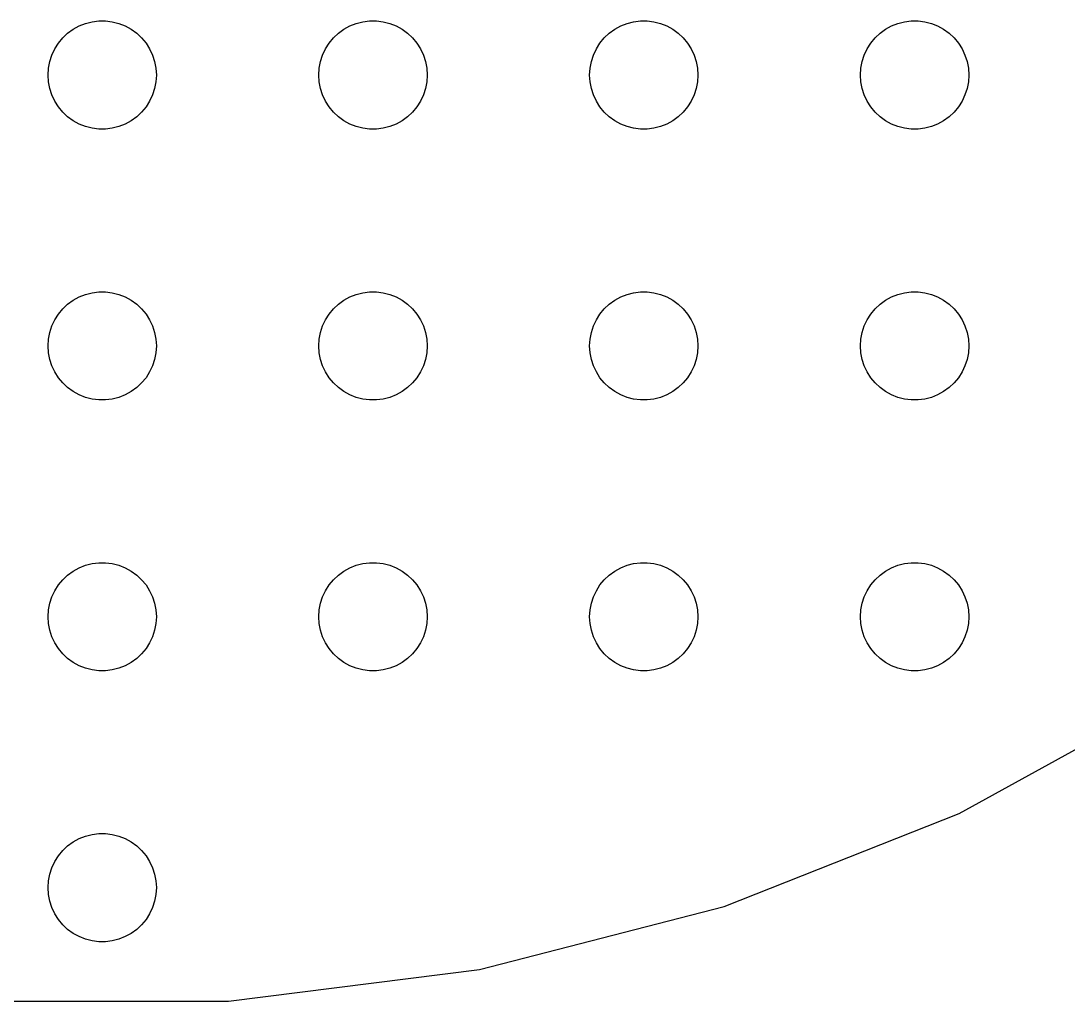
# Model space of a CAD drawing. Header units: metres. Extents: x -112 to 112, y -111 to 111.
# Drawn here: x -4.5 to 53.5, y -111.3 to -57 of the extents above; entities that cross this region are included whole.
import ezdxf

# ---------------------------------------------------------------- set-up
doc = ezdxf.new("R2010")
doc.units = ezdxf.units.M

msp = doc.modelspace()

# ---------------------------------------------------------------- linework, layer by layer
for p, q in [((-1.60747, -57.467), (-1.27733, -57.2855)), ((-1.27733, -57.2855), (-0.927048, -57.1468)), ((-0.927048, -57.1468), (-0.562134, -57.0531)), ((-0.562134, -57.0531), (-0.18837, -57.0059)), ((-0.18837, -57.0059), (0.18837, -57.0059)), ((0.18837, -57.0059), (0.562134, -57.0531)), ((0.562134, -57.0531), (0.927048, -57.1468)), ((0.927048, -57.1468), (1.27733, -57.2855)), ((1.27733, -57.2855), (1.60747, -57.467)), ((13.3925, -57.467), (13.7227, -57.2855)), ((13.7227, -57.2855), (14.0729, -57.1468)), ((14.0729, -57.1468), (14.4379, -57.0531)), ((14.4379, -57.0531), (14.8116, -57.0059)), ((14.8116, -57.0059), (15.1884, -57.0059)), ((15.1884, -57.0059), (15.5621, -57.0531)), ((15.5621, -57.0531), (15.927, -57.1468)), ((15.927, -57.1468), (16.2773, -57.2855)), ((16.2773, -57.2855), (16.6075, -57.467)), ((28.3925, -57.467), (28.7227, -57.2855)), ((28.7227, -57.2855), (29.0729, -57.1468)), ((29.0729, -57.1468), (29.4379, -57.0531)), ((29.4379, -57.0531), (29.8116, -57.0059)), ((29.8116, -57.0059), (30.1884, -57.0059)), ((30.1884, -57.0059), (30.5621, -57.0531)), ((30.5621, -57.0531), (30.927, -57.1468)), ((30.927, -57.1468), (31.2773, -57.2855)), ((31.2773, -57.2855), (31.6075, -57.467)), ((43.3925, -57.467), (43.7227, -57.2855)), ((43.7227, -57.2855), (44.0729, -57.1468)), ((44.0729, -57.1468), (44.4379, -57.0531)), ((44.4379, -57.0531), (44.8116, -57.0059)), ((44.8116, -57.0059), (45.1884, -57.0059)), ((45.1884, -57.0059), (45.5621, -57.0531)), ((45.5621, -57.0531), (45.927, -57.1468)), ((45.927, -57.1468), (46.2773, -57.2855)), ((46.2773, -57.2855), (46.6075, -57.467)), ((-2.42705, -58.2366), (-2.1869, -57.9464)), ((-2.1869, -57.9464), (-1.91226, -57.6885)), ((-1.91226, -57.6885), (-1.60747, -57.467)), ((1.60747, -57.467), (1.91226, -57.6885)), ((1.91226, -57.6885), (2.1869, -57.9464)), ((2.1869, -57.9464), (2.42705, -58.2366)), ((12.5729, -58.2366), (12.8131, -57.9464)), ((12.8131, -57.9464), (13.0877, -57.6885)), ((13.0877, -57.6885), (13.3925, -57.467)), ((16.6075, -57.467), (16.9123, -57.6885)), ((16.9123, -57.6885), (17.1869, -57.9464)), ((17.1869, -57.9464), (17.427, -58.2366)), ((27.5729, -58.2366), (27.8131, -57.9464)), ((27.8131, -57.9464), (28.0877, -57.6885)), ((28.0877, -57.6885), (28.3925, -57.467)), ((31.6075, -57.467), (31.9123, -57.6885)), ((31.9123, -57.6885), (32.1869, -57.9464)), ((32.1869, -57.9464), (32.427, -58.2366)), ((42.5729, -58.2366), (42.8131, -57.9464)), ((42.8131, -57.9464), (43.0877, -57.6885)), ((43.0877, -57.6885), (43.3925, -57.467)), ((46.6075, -57.467), (46.9123, -57.6885)), ((46.9123, -57.6885), (47.1869, -57.9464)), ((47.1869, -57.9464), (47.427, -58.2366)), ((-2.78932, -58.8956), (-2.62891, -58.5547)), ((-2.62891, -58.5547), (-2.42705, -58.2366)), ((2.42705, -58.2366), (2.62891, -58.5547)), ((2.62891, -58.5547), (2.78932, -58.8956)), ((12.2107, -58.8956), (12.3711, -58.5547)), ((12.3711, -58.5547), (12.5729, -58.2366)), ((17.427, -58.2366), (17.6289, -58.5547)), ((17.6289, -58.5547), (17.7893, -58.8956)), ((27.2107, -58.8956), (27.3711, -58.5547)), ((27.3711, -58.5547), (27.5729, -58.2366)), ((32.427, -58.2366), (32.6289, -58.5547)), ((32.6289, -58.5547), (32.7893, -58.8956)), ((42.2107, -58.8956), (42.3711, -58.5547)), ((42.3711, -58.5547), (42.5729, -58.2366)), ((47.427, -58.2366), (47.6289, -58.5547)), ((47.6289, -58.5547), (47.7893, -58.8956)), ((-2.90575, -59.2539), (-2.78932, -58.8956)), ((2.78932, -58.8956), (2.90575, -59.2539)), ((12.0942, -59.2539), (12.2107, -58.8956)), ((17.7893, -58.8956), (17.9057, -59.2539)), ((27.0942, -59.2539), (27.2107, -58.8956)), ((32.7893, -58.8956), (32.9057, -59.2539)), ((42.0942, -59.2539), (42.2107, -58.8956)), ((47.7893, -58.8956), (47.9057, -59.2539)), ((-3, -60), (-2.97633, -59.624)), ((-2.97633, -59.624), (-2.90575, -59.2539)), ((2.90575, -59.2539), (2.97633, -59.624)), ((2.97633, -59.624), (3, -60)), ((12, -60), (12.0237, -59.624)), ((12.0237, -59.624), (12.0942, -59.2539)), ((17.9057, -59.2539), (17.9763, -59.624)), ((17.9763, -59.624), (18, -60)), ((27, -60), (27.0237, -59.624)), ((27.0237, -59.624), (27.0942, -59.2539)), ((32.9057, -59.2539), (32.9763, -59.624)), ((32.9763, -59.624), (33, -60)), ((42, -60), (42.0237, -59.624)), ((42.0237, -59.624), (42.0942, -59.2539)), ((47.9057, -59.2539), (47.9763, -59.624)), ((47.9763, -59.624), (48, -60)), ((-2.97633, -60.376), (-3, -60)), ((3, -60), (2.97633, -60.376)), ((12.0237, -60.376), (12, -60)), ((18, -60), (17.9763, -60.376)), ((27.0237, -60.376), (27, -60)), ((33, -60), (32.9763, -60.376)), ((42.0237, -60.376), (42, -60)), ((48, -60), (47.9763, -60.376)), ((-2.90575, -60.7461), (-2.97633, -60.376)), ((-2.78932, -61.1044), (-2.90575, -60.7461)), ((2.90575, -60.7461), (2.78932, -61.1044)), ((2.97633, -60.376), (2.90575, -60.7461)), ((12.0942, -60.7461), (12.0237, -60.376)), ((12.2107, -61.1044), (12.0942, -60.7461)), ((17.9057, -60.7461), (17.7893, -61.1044)), ((17.9763, -60.376), (17.9057, -60.7461)), ((27.0942, -60.7461), (27.0237, -60.376)), ((27.2107, -61.1044), (27.0942, -60.7461)), ((32.9057, -60.7461), (32.7893, -61.1044)), ((32.9763, -60.376), (32.9057, -60.7461)), ((42.0942, -60.7461), (42.0237, -60.376)), ((42.2107, -61.1044), (42.0942, -60.7461)), ((47.9057, -60.7461), (47.7893, -61.1044)), ((47.9763, -60.376), (47.9057, -60.7461)), ((-2.62891, -61.4453), (-2.78932, -61.1044)), ((-2.42705, -61.7634), (-2.62891, -61.4453)), ((2.62891, -61.4453), (2.42705, -61.7634)), ((2.78932, -61.1044), (2.62891, -61.4453)), ((12.3711, -61.4453), (12.2107, -61.1044)), ((12.5729, -61.7634), (12.3711, -61.4453)), ((17.6289, -61.4453), (17.427, -61.7634)), ((17.7893, -61.1044), (17.6289, -61.4453)), ((27.3711, -61.4453), (27.2107, -61.1044)), ((27.5729, -61.7634), (27.3711, -61.4453)), ((32.6289, -61.4453), (32.427, -61.7634)), ((32.7893, -61.1044), (32.6289, -61.4453)), ((42.3711, -61.4453), (42.2107, -61.1044)), ((42.5729, -61.7634), (42.3711, -61.4453)), ((47.6289, -61.4453), (47.427, -61.7634)), ((47.7893, -61.1044), (47.6289, -61.4453)), ((-2.1869, -62.0536), (-2.42705, -61.7634)), ((-1.91226, -62.3115), (-2.1869, -62.0536)), ((2.1869, -62.0536), (1.91226, -62.3115)), ((2.42705, -61.7634), (2.1869, -62.0536)), ((12.8131, -62.0536), (12.5729, -61.7634)), ((13.0877, -62.3115), (12.8131, -62.0536)), ((17.1869, -62.0536), (16.9123, -62.3115)), ((17.427, -61.7634), (17.1869, -62.0536)), ((27.8131, -62.0536), (27.5729, -61.7634)), ((28.0877, -62.3115), (27.8131, -62.0536)), ((32.1869, -62.0536), (31.9123, -62.3115)), ((32.427, -61.7634), (32.1869, -62.0536)), ((42.8131, -62.0536), (42.5729, -61.7634)), ((43.0877, -62.3115), (42.8131, -62.0536)), ((47.1869, -62.0536), (46.9123, -62.3115)), ((47.427, -61.7634), (47.1869, -62.0536)), ((-1.60747, -62.533), (-1.91226, -62.3115)), ((-1.27733, -62.7145), (-1.60747, -62.533)), ((1.60747, -62.533), (1.27733, -62.7145)), ((1.91226, -62.3115), (1.60747, -62.533)), ((13.3925, -62.533), (13.0877, -62.3115)), ((13.7227, -62.7145), (13.3925, -62.533)), ((16.6075, -62.533), (16.2773, -62.7145)), ((16.9123, -62.3115), (16.6075, -62.533)), ((28.3925, -62.533), (28.0877, -62.3115)), ((28.7227, -62.7145), (28.3925, -62.533)), ((31.6075, -62.533), (31.2773, -62.7145)), ((31.9123, -62.3115), (31.6075, -62.533)), ((43.3925, -62.533), (43.0877, -62.3115)), ((43.7227, -62.7145), (43.3925, -62.533)), ((46.6075, -62.533), (46.2773, -62.7145)), ((46.9123, -62.3115), (46.6075, -62.533)), ((-0.927048, -62.8532), (-1.27733, -62.7145)), ((-0.562134, -62.9469), (-0.927048, -62.8532)), ((-0.18837, -62.9941), (-0.562134, -62.9469)), ((0.18837, -62.9941), (-0.18837, -62.9941)), ((0.562134, -62.9469), (0.18837, -62.9941)), ((0.927048, -62.8532), (0.562134, -62.9469)), ((1.27733, -62.7145), (0.927048, -62.8532)), ((14.0729, -62.8532), (13.7227, -62.7145)), ((14.4379, -62.9469), (14.0729, -62.8532)), ((14.8116, -62.9941), (14.4379, -62.9469)), ((15.1884, -62.9941), (14.8116, -62.9941)), ((15.5621, -62.9469), (15.1884, -62.9941)), ((15.927, -62.8532), (15.5621, -62.9469)), ((16.2773, -62.7145), (15.927, -62.8532)), ((29.0729, -62.8532), (28.7227, -62.7145)), ((29.4379, -62.9469), (29.0729, -62.8532)), ((29.8116, -62.9941), (29.4379, -62.9469)), ((30.1884, -62.9941), (29.8116, -62.9941)), ((30.5621, -62.9469), (30.1884, -62.9941)), ((30.927, -62.8532), (30.5621, -62.9469)), ((31.2773, -62.7145), (30.927, -62.8532)), ((44.0729, -62.8532), (43.7227, -62.7145)), ((44.4379, -62.9469), (44.0729, -62.8532)), ((44.8116, -62.9941), (44.4379, -62.9469)), ((45.1884, -62.9941), (44.8116, -62.9941)), ((45.5621, -62.9469), (45.1884, -62.9941)), ((45.927, -62.8532), (45.5621, -62.9469)), ((46.2773, -62.7145), (45.927, -62.8532)), ((-1.91226, -72.6885), (-1.60747, -72.467)), ((-1.60747, -72.467), (-1.27733, -72.2855)), ((-1.27733, -72.2855), (-0.927048, -72.1468)), ((-0.927048, -72.1468), (-0.562134, -72.0531)), ((-0.562134, -72.0531), (-0.18837, -72.0059)), ((-0.18837, -72.0059), (0.18837, -72.0059)), ((0.18837, -72.0059), (0.562134, -72.0531)), ((0.562134, -72.0531), (0.927048, -72.1468)), ((0.927048, -72.1468), (1.27733, -72.2855)), ((1.27733, -72.2855), (1.60747, -72.467)), ((1.60747, -72.467), (1.91226, -72.6885)), ((13.0877, -72.6885), (13.3925, -72.467)), ((13.3925, -72.467), (13.7227, -72.2855)), ((13.7227, -72.2855), (14.0729, -72.1468)), ((14.0729, -72.1468), (14.4379, -72.0531)), ((14.4379, -72.0531), (14.8116, -72.0059)), ((14.8116, -72.0059), (15.1884, -72.0059)), ((15.1884, -72.0059), (15.5621, -72.0531)), ((15.5621, -72.0531), (15.927, -72.1468)), ((15.927, -72.1468), (16.2773, -72.2855)), ((16.2773, -72.2855), (16.6075, -72.467)), ((16.6075, -72.467), (16.9123, -72.6885)), ((28.0877, -72.6885), (28.3925, -72.467)), ((28.3925, -72.467), (28.7227, -72.2855)), ((28.7227, -72.2855), (29.0729, -72.1468)), ((29.0729, -72.1468), (29.4379, -72.0531)), ((29.4379, -72.0531), (29.8116, -72.0059)), ((29.8116, -72.0059), (30.1884, -72.0059)), ((30.1884, -72.0059), (30.5621, -72.0531)), ((30.5621, -72.0531), (30.927, -72.1468)), ((30.927, -72.1468), (31.2773, -72.2855)), ((31.2773, -72.2855), (31.6075, -72.467)), ((31.6075, -72.467), (31.9123, -72.6885)), ((43.0877, -72.6885), (43.3925, -72.467)), ((43.3925, -72.467), (43.7227, -72.2855)), ((43.7227, -72.2855), (44.0729, -72.1468)), ((44.0729, -72.1468), (44.4379, -72.0531)), ((44.4379, -72.0531), (44.8116, -72.0059)), ((44.8116, -72.0059), (45.1884, -72.0059)), ((45.1884, -72.0059), (45.5621, -72.0531)), ((45.5621, -72.0531), (45.927, -72.1468)), ((45.927, -72.1468), (46.2773, -72.2855)), ((46.2773, -72.2855), (46.6075, -72.467)), ((46.6075, -72.467), (46.9123, -72.6885)), ((-2.42705, -73.2366), (-2.1869, -72.9464)), ((-2.1869, -72.9464), (-1.91226, -72.6885)), ((1.91226, -72.6885), (2.1869, -72.9464)), ((2.1869, -72.9464), (2.42705, -73.2366)), ((12.5729, -73.2366), (12.8131, -72.9464)), ((12.8131, -72.9464), (13.0877, -72.6885)), ((16.9123, -72.6885), (17.1869, -72.9464)), ((17.1869, -72.9464), (17.427, -73.2366)), ((27.5729, -73.2366), (27.8131, -72.9464)), ((27.8131, -72.9464), (28.0877, -72.6885)), ((31.9123, -72.6885), (32.1869, -72.9464)), ((32.1869, -72.9464), (32.427, -73.2366)), ((42.5729, -73.2366), (42.8131, -72.9464)), ((42.8131, -72.9464), (43.0877, -72.6885)), ((46.9123, -72.6885), (47.1869, -72.9464)), ((47.1869, -72.9464), (47.427, -73.2366)), ((-2.78932, -73.8956), (-2.62891, -73.5547)), ((-2.62891, -73.5547), (-2.42705, -73.2366)), ((2.42705, -73.2366), (2.62891, -73.5547)), ((2.62891, -73.5547), (2.78932, -73.8956)), ((12.2107, -73.8956), (12.3711, -73.5547)), ((12.3711, -73.5547), (12.5729, -73.2366)), ((17.427, -73.2366), (17.6289, -73.5547)), ((17.6289, -73.5547), (17.7893, -73.8956)), ((27.2107, -73.8956), (27.3711, -73.5547)), ((27.3711, -73.5547), (27.5729, -73.2366)), ((32.427, -73.2366), (32.6289, -73.5547)), ((32.6289, -73.5547), (32.7893, -73.8956)), ((42.2107, -73.8956), (42.3711, -73.5547)), ((42.3711, -73.5547), (42.5729, -73.2366)), ((47.427, -73.2366), (47.6289, -73.5547)), ((47.6289, -73.5547), (47.7893, -73.8956)), ((-2.90575, -74.2539), (-2.78932, -73.8956)), ((2.78932, -73.8956), (2.90575, -74.2539)), ((12.0942, -74.2539), (12.2107, -73.8956)), ((17.7893, -73.8956), (17.9057, -74.2539)), ((27.0942, -74.2539), (27.2107, -73.8956)), ((32.7893, -73.8956), (32.9057, -74.2539)), ((42.0942, -74.2539), (42.2107, -73.8956)), ((47.7893, -73.8956), (47.9057, -74.2539)), ((-3, -75), (-2.97633, -74.624)), ((-2.97633, -74.624), (-2.90575, -74.2539)), ((2.90575, -74.2539), (2.97633, -74.624)), ((2.97633, -74.624), (3, -75)), ((12, -75), (12.0237, -74.624)), ((12.0237, -74.624), (12.0942, -74.2539)), ((17.9057, -74.2539), (17.9763, -74.624)), ((17.9763, -74.624), (18, -75)), ((27, -75), (27.0237, -74.624)), ((27.0237, -74.624), (27.0942, -74.2539)), ((32.9057, -74.2539), (32.9763, -74.624)), ((32.9763, -74.624), (33, -75)), ((42, -75), (42.0237, -74.624)), ((42.0237, -74.624), (42.0942, -74.2539)), ((47.9057, -74.2539), (47.9763, -74.624)), ((47.9763, -74.624), (48, -75)), ((-2.97633, -75.376), (-3, -75)), ((-2.90575, -75.7461), (-2.97633, -75.376)), ((2.97633, -75.376), (2.90575, -75.7461)), ((3, -75), (2.97633, -75.376)), ((12.0237, -75.376), (12, -75)), ((12.0942, -75.7461), (12.0237, -75.376)), ((17.9763, -75.376), (17.9057, -75.7461)), ((18, -75), (17.9763, -75.376)), ((27.0237, -75.376), (27, -75)), ((27.0942, -75.7461), (27.0237, -75.376)), ((32.9763, -75.376), (32.9057, -75.7461)), ((33, -75), (32.9763, -75.376)), ((42.0237, -75.376), (42, -75)), ((42.0942, -75.7461), (42.0237, -75.376)), ((47.9763, -75.376), (47.9057, -75.7461)), ((48, -75), (47.9763, -75.376)), ((-2.78932, -76.1044), (-2.90575, -75.7461)), ((2.90575, -75.7461), (2.78932, -76.1044)), ((12.2107, -76.1044), (12.0942, -75.7461)), ((17.9057, -75.7461), (17.7893, -76.1044)), ((27.2107, -76.1044), (27.0942, -75.7461)), ((32.9057, -75.7461), (32.7893, -76.1044)), ((42.2107, -76.1044), (42.0942, -75.7461)), ((47.9057, -75.7461), (47.7893, -76.1044)), ((-2.62891, -76.4453), (-2.78932, -76.1044)), ((-2.42705, -76.7634), (-2.62891, -76.4453)), ((2.62891, -76.4453), (2.42705, -76.7634)), ((2.78932, -76.1044), (2.62891, -76.4453)), ((12.3711, -76.4453), (12.2107, -76.1044)), ((12.5729, -76.7634), (12.3711, -76.4453)), ((17.6289, -76.4453), (17.427, -76.7634)), ((17.7893, -76.1044), (17.6289, -76.4453)), ((27.3711, -76.4453), (27.2107, -76.1044)), ((27.5729, -76.7634), (27.3711, -76.4453)), ((32.6289, -76.4453), (32.427, -76.7634)), ((32.7893, -76.1044), (32.6289, -76.4453)), ((42.3711, -76.4453), (42.2107, -76.1044)), ((42.5729, -76.7634), (42.3711, -76.4453)), ((47.6289, -76.4453), (47.427, -76.7634)), ((47.7893, -76.1044), (47.6289, -76.4453)), ((-2.1869, -77.0536), (-2.42705, -76.7634)), ((-1.91226, -77.3115), (-2.1869, -77.0536)), ((2.1869, -77.0536), (1.91226, -77.3115)), ((2.42705, -76.7634), (2.1869, -77.0536)), ((12.8131, -77.0536), (12.5729, -76.7634)), ((13.0877, -77.3115), (12.8131, -77.0536)), ((17.1869, -77.0536), (16.9123, -77.3115)), ((17.427, -76.7634), (17.1869, -77.0536)), ((27.8131, -77.0536), (27.5729, -76.7634)), ((28.0877, -77.3115), (27.8131, -77.0536)), ((32.1869, -77.0536), (31.9123, -77.3115)), ((32.427, -76.7634), (32.1869, -77.0536)), ((42.8131, -77.0536), (42.5729, -76.7634)), ((43.0877, -77.3115), (42.8131, -77.0536)), ((47.1869, -77.0536), (46.9123, -77.3115)), ((47.427, -76.7634), (47.1869, -77.0536)), ((-1.60747, -77.533), (-1.91226, -77.3115)), ((-1.27733, -77.7145), (-1.60747, -77.533)), ((-0.927048, -77.8532), (-1.27733, -77.7145)), ((1.27733, -77.7145), (0.927048, -77.8532)), ((1.60747, -77.533), (1.27733, -77.7145)), ((1.91226, -77.3115), (1.60747, -77.533)), ((13.3925, -77.533), (13.0877, -77.3115)), ((13.7227, -77.7145), (13.3925, -77.533)), ((14.0729, -77.8532), (13.7227, -77.7145)), ((16.2773, -77.7145), (15.927, -77.8532)), ((16.6075, -77.533), (16.2773, -77.7145)), ((16.9123, -77.3115), (16.6075, -77.533)), ((28.3925, -77.533), (28.0877, -77.3115)), ((28.7227, -77.7145), (28.3925, -77.533)), ((29.0729, -77.8532), (28.7227, -77.7145)), ((31.2773, -77.7145), (30.927, -77.8532)), ((31.6075, -77.533), (31.2773, -77.7145)), ((31.9123, -77.3115), (31.6075, -77.533)), ((43.3925, -77.533), (43.0877, -77.3115)), ((43.7227, -77.7145), (43.3925, -77.533)), ((44.0729, -77.8532), (43.7227, -77.7145)), ((46.2773, -77.7145), (45.927, -77.8532)), ((46.6075, -77.533), (46.2773, -77.7145)), ((46.9123, -77.3115), (46.6075, -77.533)), ((-0.562134, -77.9469), (-0.927048, -77.8532)), ((-0.18837, -77.9941), (-0.562134, -77.9469)), ((0.18837, -77.9941), (-0.18837, -77.9941)), ((0.562134, -77.9469), (0.18837, -77.9941)), ((0.927048, -77.8532), (0.562134, -77.9469)), ((14.4379, -77.9469), (14.0729, -77.8532)), ((14.8116, -77.9941), (14.4379, -77.9469)), ((15.1884, -77.9941), (14.8116, -77.9941)), ((15.5621, -77.9469), (15.1884, -77.9941)), ((15.927, -77.8532), (15.5621, -77.9469)), ((29.4379, -77.9469), (29.0729, -77.8532)), ((29.8116, -77.9941), (29.4379, -77.9469)), ((30.1884, -77.9941), (29.8116, -77.9941)), ((30.5621, -77.9469), (30.1884, -77.9941)), ((30.927, -77.8532), (30.5621, -77.9469)), ((44.4379, -77.9469), (44.0729, -77.8532)), ((44.8116, -77.9941), (44.4379, -77.9469)), ((45.1884, -77.9941), (44.8116, -77.9941)), ((45.5621, -77.9469), (45.1884, -77.9941)), ((45.927, -77.8532), (45.5621, -77.9469)), ((-1.91226, -87.6885), (-1.60747, -87.467)), ((-1.60747, -87.467), (-1.27733, -87.2855)), ((-1.27733, -87.2855), (-0.927048, -87.1468)), ((-0.927048, -87.1468), (-0.562134, -87.0531)), ((-0.562134, -87.0531), (-0.18837, -87.0059)), ((-0.18837, -87.0059), (0.18837, -87.0059)), ((0.18837, -87.0059), (0.562134, -87.0531)), ((0.562134, -87.0531), (0.927048, -87.1468)), ((0.927048, -87.1468), (1.27733, -87.2855)), ((1.27733, -87.2855), (1.60747, -87.467)), ((1.60747, -87.467), (1.91226, -87.6885)), ((13.0877, -87.6885), (13.3925, -87.467)), ((13.3925, -87.467), (13.7227, -87.2855)), ((13.7227, -87.2855), (14.0729, -87.1468)), ((14.0729, -87.1468), (14.4379, -87.0531)), ((14.4379, -87.0531), (14.8116, -87.0059)), ((14.8116, -87.0059), (15.1884, -87.0059)), ((15.1884, -87.0059), (15.5621, -87.0531)), ((15.5621, -87.0531), (15.927, -87.1468)), ((15.927, -87.1468), (16.2773, -87.2855)), ((16.2773, -87.2855), (16.6075, -87.467)), ((16.6075, -87.467), (16.9123, -87.6885)), ((28.0877, -87.6885), (28.3925, -87.467)), ((28.3925, -87.467), (28.7227, -87.2855)), ((28.7227, -87.2855), (29.0729, -87.1468)), ((29.0729, -87.1468), (29.4379, -87.0531)), ((29.4379, -87.0531), (29.8116, -87.0059)), ((29.8116, -87.0059), (30.1884, -87.0059)), ((30.1884, -87.0059), (30.5621, -87.0531)), ((30.5621, -87.0531), (30.927, -87.1468)), ((30.927, -87.1468), (31.2773, -87.2855)), ((31.2773, -87.2855), (31.6075, -87.467)), ((31.6075, -87.467), (31.9123, -87.6885)), ((43.0877, -87.6885), (43.3925, -87.467)), ((43.3925, -87.467), (43.7227, -87.2855)), ((43.7227, -87.2855), (44.0729, -87.1468)), ((44.0729, -87.1468), (44.4379, -87.0531)), ((44.4379, -87.0531), (44.8116, -87.0059)), ((44.8116, -87.0059), (45.1884, -87.0059)), ((45.1884, -87.0059), (45.5621, -87.0531)), ((45.5621, -87.0531), (45.927, -87.1468)), ((45.927, -87.1468), (46.2773, -87.2855)), ((46.2773, -87.2855), (46.6075, -87.467)), ((46.6075, -87.467), (46.9123, -87.6885)), ((-2.42705, -88.2366), (-2.1869, -87.9464)), ((-2.1869, -87.9464), (-1.91226, -87.6885)), ((1.91226, -87.6885), (2.1869, -87.9464)), ((2.1869, -87.9464), (2.42705, -88.2366)), ((12.5729, -88.2366), (12.8131, -87.9464)), ((12.8131, -87.9464), (13.0877, -87.6885)), ((16.9123, -87.6885), (17.1869, -87.9464)), ((17.1869, -87.9464), (17.427, -88.2366)), ((27.5729, -88.2366), (27.8131, -87.9464)), ((27.8131, -87.9464), (28.0877, -87.6885)), ((31.9123, -87.6885), (32.1869, -87.9464)), ((32.1869, -87.9464), (32.427, -88.2366)), ((42.5729, -88.2366), (42.8131, -87.9464)), ((42.8131, -87.9464), (43.0877, -87.6885)), ((46.9123, -87.6885), (47.1869, -87.9464)), ((47.1869, -87.9464), (47.427, -88.2366)), ((-2.78932, -88.8956), (-2.62891, -88.5547)), ((-2.62891, -88.5547), (-2.42705, -88.2366)), ((2.42705, -88.2366), (2.62891, -88.5547)), ((2.62891, -88.5547), (2.78932, -88.8956)), ((12.2107, -88.8956), (12.3711, -88.5547)), ((12.3711, -88.5547), (12.5729, -88.2366)), ((17.427, -88.2366), (17.6289, -88.5547)), ((17.6289, -88.5547), (17.7893, -88.8956)), ((27.2107, -88.8956), (27.3711, -88.5547)), ((27.3711, -88.5547), (27.5729, -88.2366)), ((32.427, -88.2366), (32.6289, -88.5547)), ((32.6289, -88.5547), (32.7893, -88.8956)), ((42.2107, -88.8956), (42.3711, -88.5547)), ((42.3711, -88.5547), (42.5729, -88.2366)), ((47.427, -88.2366), (47.6289, -88.5547)), ((47.6289, -88.5547), (47.7893, -88.8956)), ((-2.97633, -89.624), (-2.90575, -89.2539)), ((-2.90575, -89.2539), (-2.78932, -88.8956)), ((2.78932, -88.8956), (2.90575, -89.2539)), ((2.90575, -89.2539), (2.97633, -89.624)), ((12.0237, -89.624), (12.0942, -89.2539)), ((12.0942, -89.2539), (12.2107, -88.8956)), ((17.7893, -88.8956), (17.9057, -89.2539)), ((17.9057, -89.2539), (17.9763, -89.624)), ((27.0237, -89.624), (27.0942, -89.2539)), ((27.0942, -89.2539), (27.2107, -88.8956)), ((32.7893, -88.8956), (32.9057, -89.2539)), ((32.9057, -89.2539), (32.9763, -89.624)), ((42.0237, -89.624), (42.0942, -89.2539)), ((42.0942, -89.2539), (42.2107, -88.8956)), ((47.7893, -88.8956), (47.9057, -89.2539)), ((47.9057, -89.2539), (47.9763, -89.624)), ((-3, -90), (-2.97633, -89.624)), ((2.97633, -89.624), (3, -90)), ((12, -90), (12.0237, -89.624)), ((17.9763, -89.624), (18, -90)), ((27, -90), (27.0237, -89.624)), ((32.9763, -89.624), (33, -90)), ((42, -90), (42.0237, -89.624)), ((47.9763, -89.624), (48, -90)), ((-2.97633, -90.376), (-3, -90)), ((-2.90575, -90.7461), (-2.97633, -90.376)), ((2.97633, -90.376), (2.90575, -90.7461)), ((3, -90), (2.97633, -90.376)), ((12.0237, -90.376), (12, -90)), ((12.0942, -90.7461), (12.0237, -90.376)), ((17.9763, -90.376), (17.9057, -90.7461)), ((18, -90), (17.9763, -90.376)), ((27.0237, -90.376), (27, -90)), ((27.0942, -90.7461), (27.0237, -90.376)), ((32.9763, -90.376), (32.9057, -90.7461)), ((33, -90), (32.9763, -90.376)), ((42.0237, -90.376), (42, -90)), ((42.0942, -90.7461), (42.0237, -90.376)), ((47.9763, -90.376), (47.9057, -90.7461)), ((48, -90), (47.9763, -90.376)), ((-2.78932, -91.1044), (-2.90575, -90.7461)), ((2.90575, -90.7461), (2.78932, -91.1044)), ((12.2107, -91.1044), (12.0942, -90.7461)), ((17.9057, -90.7461), (17.7893, -91.1044)), ((27.2107, -91.1044), (27.0942, -90.7461)), ((32.9057, -90.7461), (32.7893, -91.1044)), ((42.2107, -91.1044), (42.0942, -90.7461)), ((47.9057, -90.7461), (47.7893, -91.1044)), ((-2.62891, -91.4453), (-2.78932, -91.1044)), ((-2.42705, -91.7634), (-2.62891, -91.4453)), ((2.62891, -91.4453), (2.42705, -91.7634)), ((2.78932, -91.1044), (2.62891, -91.4453)), ((12.3711, -91.4453), (12.2107, -91.1044)), ((12.5729, -91.7634), (12.3711, -91.4453)), ((17.6289, -91.4453), (17.427, -91.7634)), ((17.7893, -91.1044), (17.6289, -91.4453)), ((27.3711, -91.4453), (27.2107, -91.1044)), ((27.5729, -91.7634), (27.3711, -91.4453)), ((32.6289, -91.4453), (32.427, -91.7634)), ((32.7893, -91.1044), (32.6289, -91.4453)), ((42.3711, -91.4453), (42.2107, -91.1044)), ((42.5729, -91.7634), (42.3711, -91.4453)), ((47.6289, -91.4453), (47.427, -91.7634)), ((47.7893, -91.1044), (47.6289, -91.4453)), ((-2.1869, -92.0536), (-2.42705, -91.7634)), ((-1.91226, -92.3115), (-2.1869, -92.0536)), ((2.1869, -92.0536), (1.91226, -92.3115)), ((2.42705, -91.7634), (2.1869, -92.0536)), ((12.8131, -92.0536), (12.5729, -91.7634)), ((13.0877, -92.3115), (12.8131, -92.0536)), ((17.1869, -92.0536), (16.9123, -92.3115)), ((17.427, -91.7634), (17.1869, -92.0536)), ((27.8131, -92.0536), (27.5729, -91.7634)), ((28.0877, -92.3115), (27.8131, -92.0536)), ((32.1869, -92.0536), (31.9123, -92.3115)), ((32.427, -91.7634), (32.1869, -92.0536)), ((42.8131, -92.0536), (42.5729, -91.7634)), ((43.0877, -92.3115), (42.8131, -92.0536)), ((47.1869, -92.0536), (46.9123, -92.3115)), ((47.427, -91.7634), (47.1869, -92.0536)), ((-1.60747, -92.533), (-1.91226, -92.3115)), ((-1.27733, -92.7145), (-1.60747, -92.533)), ((-0.927048, -92.8532), (-1.27733, -92.7145)), ((1.27733, -92.7145), (0.927048, -92.8532)), ((1.60747, -92.533), (1.27733, -92.7145)), ((1.91226, -92.3115), (1.60747, -92.533)), ((13.3925, -92.533), (13.0877, -92.3115)), ((13.7227, -92.7145), (13.3925, -92.533)), ((14.0729, -92.8532), (13.7227, -92.7145)), ((16.2773, -92.7145), (15.927, -92.8532)), ((16.6075, -92.533), (16.2773, -92.7145)), ((16.9123, -92.3115), (16.6075, -92.533)), ((28.3925, -92.533), (28.0877, -92.3115)), ((28.7227, -92.7145), (28.3925, -92.533)), ((29.0729, -92.8532), (28.7227, -92.7145)), ((31.2773, -92.7145), (30.927, -92.8532)), ((31.6075, -92.533), (31.2773, -92.7145)), ((31.9123, -92.3115), (31.6075, -92.533)), ((43.3925, -92.533), (43.0877, -92.3115)), ((43.7227, -92.7145), (43.3925, -92.533)), ((44.0729, -92.8532), (43.7227, -92.7145)), ((46.2773, -92.7145), (45.927, -92.8532)), ((46.6075, -92.533), (46.2773, -92.7145)), ((46.9123, -92.3115), (46.6075, -92.533)), ((-0.562134, -92.9469), (-0.927048, -92.8532)), ((-0.18837, -92.9941), (-0.562134, -92.9469)), ((0.18837, -92.9941), (-0.18837, -92.9941)), ((0.562134, -92.9469), (0.18837, -92.9941)), ((0.927048, -92.8532), (0.562134, -92.9469)), ((14.4379, -92.9469), (14.0729, -92.8532)), ((14.8116, -92.9941), (14.4379, -92.9469)), ((15.1884, -92.9941), (14.8116, -92.9941)), ((15.5621, -92.9469), (15.1884, -92.9941)), ((15.927, -92.8532), (15.5621, -92.9469)), ((29.4379, -92.9469), (29.0729, -92.8532)), ((29.8116, -92.9941), (29.4379, -92.9469)), ((30.1884, -92.9941), (29.8116, -92.9941)), ((30.5621, -92.9469), (30.1884, -92.9941)), ((30.927, -92.8532), (30.5621, -92.9469)), ((44.4379, -92.9469), (44.0729, -92.8532)), ((44.8116, -92.9941), (44.4379, -92.9469)), ((45.1884, -92.9941), (44.8116, -92.9941)), ((45.5621, -92.9469), (45.1884, -92.9941)), ((45.927, -92.8532), (45.5621, -92.9469)), ((47.4744, -100.888), (59.7447, -94.1426)), ((34.4554, -106.043), (47.4744, -100.888)), ((-0.927048, -102.147), (-0.562134, -102.053)), ((-0.562134, -102.053), (-0.18837, -102.006)), ((-0.18837, -102.006), (0.18837, -102.006)), ((0.18837, -102.006), (0.562134, -102.053)), ((0.562134, -102.053), (0.927048, -102.147)), ((-1.91226, -102.688), (-1.60747, -102.467)), ((-1.60747, -102.467), (-1.27733, -102.286)), ((-1.27733, -102.286), (-0.927048, -102.147)), ((0.927048, -102.147), (1.27733, -102.286)), ((1.27733, -102.286), (1.60747, -102.467)), ((1.60747, -102.467), (1.91226, -102.688)), ((-2.62891, -103.555), (-2.42705, -103.237)), ((-2.42705, -103.237), (-2.1869, -102.946)), ((-2.1869, -102.946), (-1.91226, -102.688)), ((1.91226, -102.688), (2.1869, -102.946)), ((2.1869, -102.946), (2.42705, -103.237)), ((2.42705, -103.237), (2.62891, -103.555)), ((-2.78932, -103.896), (-2.62891, -103.555)), ((2.62891, -103.555), (2.78932, -103.896)), ((-2.97633, -104.624), (-2.90575, -104.254)), ((-2.90575, -104.254), (-2.78932, -103.896)), ((2.78932, -103.896), (2.90575, -104.254)), ((2.90575, -104.254), (2.97633, -104.624)), ((-3, -105), (-2.97633, -104.624)), ((2.97633, -104.624), (3, -105)), ((-2.97633, -105.376), (-3, -105)), ((-2.90575, -105.746), (-2.97633, -105.376)), ((2.97633, -105.376), (2.90575, -105.746)), ((3, -105), (2.97633, -105.376)), ((-2.78932, -106.104), (-2.90575, -105.746)), ((-2.62891, -106.445), (-2.78932, -106.104)), ((2.78932, -106.104), (2.62891, -106.445)), ((2.90575, -105.746), (2.78932, -106.104)), ((20.893, -109.525), (34.4554, -106.043)), ((-2.42705, -106.763), (-2.62891, -106.445)), ((2.62891, -106.445), (2.42705, -106.763)), ((-2.1869, -107.054), (-2.42705, -106.763)), ((-1.91226, -107.312), (-2.1869, -107.054)), ((2.1869, -107.054), (1.91226, -107.312)), ((2.42705, -106.763), (2.1869, -107.054)), ((-1.60747, -107.533), (-1.91226, -107.312)), ((-1.27733, -107.714), (-1.60747, -107.533)), ((-0.927048, -107.853), (-1.27733, -107.714)), ((-0.562134, -107.947), (-0.927048, -107.853)), ((0.927048, -107.853), (0.562134, -107.947)), ((1.27733, -107.714), (0.927048, -107.853)), ((1.60747, -107.533), (1.27733, -107.714)), ((1.91226, -107.312), (1.60747, -107.533)), ((-0.18837, -107.994), (-0.562134, -107.947)), ((0.18837, -107.994), (-0.18837, -107.994)), ((0.562134, -107.947), (0.18837, -107.994)), ((7.00113, -111.28), (20.893, -109.525)), ((-7.00113, -111.28), (7.00113, -111.28))]:
    msp.add_line(p, q)

doc.saveas('drawing.dxf')
